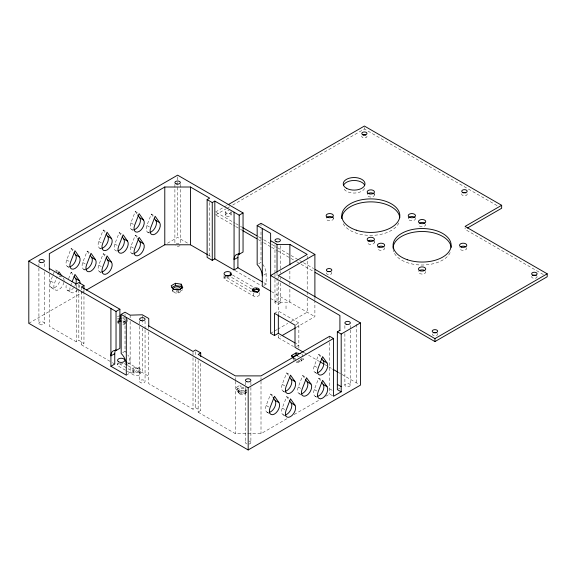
<?xml version="1.0" encoding="UTF-8"?>
<svg xmlns="http://www.w3.org/2000/svg" width="576" height="576" viewBox="0 0 576 576"><rect width="100%" height="100%" fill="white"/><g stroke="black" fill="none" stroke-linecap="round" stroke-linejoin="round"><path stroke-width="0.43" stroke-dasharray="2.88 2.16" d="M59.544 281.851A7.258 4.19 -60 0 1 52.531 288.065A7.258 4.19 -60 0 1 50.659 281.052L54.144 272.052M63.907 282.348A7.258 4.19 -60 0 1 56.988 290.282A7.258 4.19 -60 0 1 54.504 283.277L57.046 276.732M68.573 266.954A7.258 4.19 -60 0 1 66.694 259.949L71.136 248.494L73.447 249.826M68.594 278.741L71.136 272.196L73.447 273.528M70.538 285.869L71.813 282.6M84.607 269.546A7.258 4.19 -60 0 1 82.728 262.541L87.17 251.086L90.252 252.864M100.642 248.436A7.258 4.19 -60 0 1 98.762 241.43L103.212 229.975L106.286 231.754M100.642 272.138A7.258 4.19 -60 0 1 98.762 265.133L103.212 253.678L105.516 255.01M116.683 251.028A7.258 4.19 -60 0 1 114.804 244.022L119.246 232.567L121.558 233.899M132.718 229.918A7.258 4.19 -60 0 1 130.838 222.912L135.281 211.457L138.362 213.235M132.718 253.62A7.258 4.19 -60 0 1 130.838 246.614L135.281 235.159L138.362 236.938M148.752 232.517A7.258 4.19 -60 0 1 146.873 225.504L151.322 214.049L154.397 215.827M268.063 412.502A7.258 4.19 -60 0 1 266.184 405.49L270.634 394.034L274.478 396.259M284.098 391.392A7.258 4.19 -60 0 1 282.226 384.379L286.668 372.924L290.513 375.149M284.098 415.094A7.258 4.19 -60 0 1 282.226 408.082L286.668 396.626L290.513 398.851M300.139 393.984A7.258 4.19 -60 0 1 298.26 386.971L302.702 375.516L306.554 377.741M316.174 372.874A7.258 4.19 -60 0 1 314.294 365.861L318.737 354.413L322.589 356.63M316.174 396.576A7.258 4.19 -60 0 1 314.294 389.563L318.737 378.115L322.589 380.333M215.568 211.961L223.358 207.461M224.136 207.014L227.254 205.214M215.568 214.927L226.476 208.627M227.254 208.174L229.586 206.827M232.704 205.027L364.385 129.002L497.779 206.021M28.8 323.302L84.902 290.916M167.486 243.23L177.617 237.384L187.704 243.202M117.439 316.778L118.85 315.965M49.327 274.118L49.327 326.261L76.27 341.82L78.833 340.337L83.966 343.303L83.966 292.637M117.439 318.996L118.85 318.182M81.403 291.449L81.403 344.779L83.966 343.303M125.482 320.602L123.365 321.826L123.365 324.05L126.893 322.013M172.123 289.966L172.742 291.305L178.524 292.198L182.758 289.757M258.696 263.736L261.007 262.404L261.007 229.529M122.71 352.62L125.021 351.281L125.021 316.634M263.83 275.011L266.141 273.672A10.886 6.286 60 0 0 262.721 264.305M127.073 364.334L130.147 362.556A10.886 6.286 60 0 0 127.894 354.974M263.83 285.379L266.141 284.047L266.141 273.672M126.302 375.149L130.147 372.924L142.337 372.557L148.752 376.258M274.478 313.301L278.33 311.076L298.858 322.927L298.858 348.71M270.634 333.302L273.744 331.502M274.522 331.056L276.854 329.71M277.632 329.256L287.748 323.417M290.858 321.624L307.195 312.192L307.195 296.194M295.776 324.706L298.858 322.927M278.33 335.081L278.33 337.745L280.663 336.398M296.222 327.413L314.892 316.634L314.892 300.636M296.546 346.486L298.858 345.154L295.812 343.397M148.752 331.819L148.752 383.666L193.01 409.219L195.581 407.736L200.714 410.702L200.714 361.814M246.78 392.04L243.958 393.674L238.176 392.774L236.621 389.441L236.621 387.216L240.854 384.775M236.621 389.441L240.854 386.993L246.643 387.886M198.144 360.634L198.144 412.186L200.714 410.702M236.621 387.216L238.176 390.557L243.958 391.45L246.78 389.822M296.64 361.44L299.124 361.822L303.358 359.381L303.358 357.156M247.738 433.663L261.007 433.663L287.23 418.529M294.17 414.518L320.393 399.377M325.786 396.266L329.645 394.034L332.726 395.813M338.623 388.85L339.905 388.109M270.634 298.49L277.042 302.191L289.872 302.191L289.872 286.193M198.144 412.186L235.354 433.663L246.852 433.663M122.738 317.75L124.394 318.01M295.819 359.093L293.335 358.704L293.335 360.187M543.326 274.536L465.091 229.37L465.091 227.887M216.346 212.407L235.015 223.193M235.793 223.639L239.681 225.886M240.458 226.332L242.014 227.232M258.35 236.664L263.016 239.357M263.801 239.81L270.799 243.85M271.577 244.296L277.02 247.442M277.798 247.889L290.246 255.082M291.024 255.528L298.807 260.021M299.585 260.467L302.695 262.267M303.473 262.714L313.589 268.553M216.346 215.374L235.015 226.152M235.793 226.598L239.681 228.845M240.458 229.298L242.014 230.191M258.35 239.623L263.016 242.323M263.801 242.77L270.799 246.816M271.577 247.262L277.02 250.409M277.798 250.855L290.246 258.041M291.024 258.487L295.69 261.187M296.474 261.634L300.362 263.88M301.14 264.326L313.589 271.512M263.851 282.722L266.141 284.047M207.864 254.844L210.967 256.637M235.008 270.518L261.382 285.739M271.462 291.564L314.892 316.634M146.873 225.504L149.954 227.282M232.51 274.997L253.865 287.33M251.575 288.972L230.22 276.638A3.629 2.095 0 0 1 229.464 276.97M147.694 232.186L149.227 233.071M130.838 222.912L133.92 224.69M225.835 276.97A3.629 2.095 0 0 1 225.086 276.638L225.086 279.598L253.31 295.898A3.629 2.095 0 0 0 258.444 295.898A3.629 2.095 0 0 0 258.444 292.932M131.652 229.594L133.193 230.479M130.838 246.614L133.92 248.393M278.33 337.745L293.53 346.522M304.243 352.706L319.003 361.231M324.425 364.356L332.165 368.827M338.112 372.262L341.194 374.04M341.964 374.479L358.898 384.257M131.652 253.296L133.193 254.182M114.804 244.022L117.108 245.354M98.762 241.43L101.844 243.209M314.294 365.861L318.146 368.086M99.583 248.112L101.117 248.998M315.108 372.542L317.419 373.882M329.645 388.85L332.726 390.629M98.762 265.133L101.844 266.911M314.294 389.563L318.146 391.788M99.583 271.814L101.117 272.7M315.108 396.245L316.649 397.138M82.728 262.541L85.81 264.312M298.26 386.971L302.105 389.196M83.542 269.222L85.082 270.108M299.074 393.653L301.385 394.992M66.694 259.949L69.005 261.281M282.226 384.379L286.07 386.604M67.507 266.63L69.048 267.516M283.039 391.061L286.121 392.839M58.176 271.375L55.102 269.604L56.585 271.706M282.226 408.082L286.07 410.306M67.507 290.333L71.359 292.55M283.039 414.763L286.121 416.542M50.659 281.052L54.504 283.277M266.184 405.49L270.036 407.714M51.473 287.734L55.318 289.958M267.005 412.171L270.079 413.95M127.584 362.556L139.133 369.223L139.133 372.19A3.629 2.095 0 0 1 139.133 375.149A3.629 2.095 0 0 1 133.999 375.149L118.606 366.264L118.606 363.298A3.629 2.095 0 0 0 118.606 366.264M126.814 365.076L123.739 363.298A3.629 2.095 0 0 0 124.315 362.866M127.584 365.522L139.133 372.19M119.376 363.744L133.999 372.19L133.999 375.149M81.403 344.779L111.65 362.246M112.428 362.693L114.754 364.039M125.021 351.281L126.302 352.634M318.737 354.413L321.206 357.919M318.737 378.115L321.206 381.622M302.702 375.516L305.172 379.03M286.668 372.924L288.641 375.739M286.668 396.626L288.641 399.442M151.322 214.049L153.295 216.857M270.634 394.034L272.606 396.85M135.281 211.457L137.261 214.265M135.281 235.159L136.764 237.269M119.246 232.567L121.219 235.375M103.212 229.975L105.682 233.489M103.212 253.678L105.682 257.191M87.17 251.086L89.15 253.894M71.136 248.494L73.606 252.007M71.136 272.196L73.606 275.702M303.048 356.486L301.802 353.815L301.802 355.298M302.738 358.042L303.358 359.381M408.226 217.145L408.226 218.628M374.429 193.442L374.429 194.926M374.429 240.847L374.429 242.33M364.385 127.519L364.385 129.002M356.587 324.266L356.587 382.925M350.33 325.598L350.33 329.155M350.33 330.041L350.33 385.15A2.722 1.57 0 0 1 346.248 386.51A2.722 1.57 0 0 1 346.248 383.789A2.722 1.57 0 0 1 350.33 385.15M344.887 325.598L344.887 330.041M344.887 333.598L344.887 385.15M333.374 217.145L333.374 218.628M329.645 336.262L329.645 338.94M329.645 342.504L329.645 394.034M314.892 297.972L314.892 299.75M307.195 256.198L307.195 290.858M307.195 291.751L307.195 295.301M301.198 360.706L301.198 358.481A3.629 2.095 0 0 1 298.512 360.504M299.124 360.338L299.124 361.822M293.94 358.481L293.94 360.706M289.872 271.08L289.872 280.858M289.872 281.75L289.872 285.307M286.027 305.892L286.027 308.858M280.411 245.678L280.411 270.562M280.411 271.454L280.411 273.233M280.411 277.675L280.411 279.454M280.411 283.01L280.411 302.566A2.722 1.57 0 0 1 276.329 303.919A2.722 1.57 0 0 1 276.329 301.205A2.722 1.57 0 0 1 280.411 302.566M278.33 276.415L278.33 278.194M278.33 281.75L278.33 313.747M277.042 272.858L277.042 302.191M274.968 244.786L274.968 273.233M274.968 274.118L274.968 278.561M274.968 279.454L274.968 302.566M261.007 224.194L261.007 225.972M261.007 377.669L261.007 380.333M261.007 381.226L261.007 433.663M259.502 292.637L259.502 294.415M253.31 295.898L253.31 292.932L225.086 276.638A3.629 2.095 0 0 0 225.086 279.598M250.898 382.111L250.898 386.554M250.898 387.446L250.898 442.555A2.722 1.57 0 0 1 248.882 444.067M246.038 390.334L246.038 392.558M245.455 382.111L245.455 386.554M245.455 387.446L245.455 442.555M243.958 391.45L243.958 393.674M240.854 385.51L240.854 386.993M238.781 390.334L238.781 392.558M238.176 390.557L238.176 392.774M235.354 377.669L235.354 380.333M235.354 381.226L235.354 433.663M231.113 211.961L231.113 214.927M225.67 211.961L225.67 214.927M224.021 275.45L224.021 278.122M209.693 202.565L209.693 255.895M195.581 351.742L195.581 355.298M195.581 358.855L195.581 407.736M193.01 352.332L193.01 356.782M193.01 357.667L193.01 409.219M180.338 184.349L180.338 243.007M178.524 290.714L178.524 292.198M177.617 176.94L177.617 181.382M177.617 182.275L177.617 237.384M174.895 184.349L174.895 243.007M172.742 289.822L172.742 291.305M148.752 326.484L148.752 328.558M145.058 321.005L145.058 329.004M145.058 329.89L145.058 381.449A2.722 1.57 0 0 1 140.976 382.802A2.722 1.57 0 0 1 140.976 380.088A2.722 1.57 0 0 1 145.058 381.449M142.337 315.67L142.337 318.341M142.337 319.226L142.337 324.562M142.337 328.118L142.337 372.557M140.191 369.223A3.629 2.095 0 0 1 134.748 371.038A3.629 2.095 0 0 1 134.748 367.409A3.629 2.095 0 0 1 140.191 369.223L140.191 373.666M139.615 321.005L139.615 325.447M139.615 326.34L139.615 381.449M132.934 369.223L132.934 370.706M130.147 315.151L130.147 317.837M130.147 321.415L130.147 372.924M127.598 319.385L127.598 321.602M125.021 313.97L125.021 315.742M118.181 320.71L118.181 322.934M117.576 320.933L117.576 323.15M117.54 363.002L117.54 364.781M83.966 289.973L83.966 291.744M81.403 287.006L81.403 290.563M78.833 284.342L78.833 288.785M78.833 289.67L78.833 340.337M76.27 284.933L76.27 288.49M76.27 289.375L76.27 341.82M49.327 268.488L49.327 273.233M44.352 263.75L44.352 268.193M44.352 271.75L44.352 323.302M38.909 263.75L38.909 267.307M38.909 268.193L38.909 323.302M79.942 284.94A7.258 4.19 -60 0 1 78.617 288.36M77.551 289.915A7.258 4.19 -60 0 1 71.863 292.774A7.258 4.19 -60 0 1 70.027 287.597M75.578 284.443A7.258 4.19 -60 0 1 74.765 286.142M73.699 287.698A7.258 4.19 -60 0 1 68.011 290.549A7.258 4.19 -60 0 1 66.182 285.372M179.978 245.578A2.722 1.57 0 0 1 175.262 245.578M176.256 243.425A2.722 1.57 0 0 1 178.978 243.425M133.999 372.19A3.629 2.095 0 0 1 133.999 369.223A3.629 2.095 0 0 1 139.133 369.223M64.08 280.714A7.258 4.19 -60 0 0 63.396 278.143L59.544 275.926A7.258 4.19 -60 0 1 60.055 277.056M122.983 363.629A3.629 2.095 0 0 1 119.354 363.629M248.882 441.036A2.722 1.57 0 0 1 250.898 442.555M246.816 443.916A2.722 1.57 0 0 1 246.816 441.194M300.139 359.222A3.629 2.095 0 0 1 300.139 362.189A3.629 2.095 0 0 1 295.006 362.189M295.006 359.222A3.629 2.095 0 0 1 295.754 358.891M125.316 323.474A3.629 2.095 0 0 1 122.753 324.958M118.67 323.978A3.629 2.095 0 0 1 118.67 321.883M122.753 320.904A3.629 2.095 0 0 1 125.316 322.387M180.605 291.082A3.629 2.095 0 0 1 176.04 293.105A3.629 2.095 0 0 1 173.837 290.03M228.593 277.178A3.629 2.095 0 0 1 226.714 277.178M536.998 276.365A2.722 1.57 0 0 1 534.37 278.345A2.722 1.57 0 0 1 531.742 276.365M437.299 333.389A2.722 1.57 0 0 1 434.945 335.743A2.722 1.57 0 0 1 432.59 333.389M331.459 272.282A2.722 1.57 0 0 1 329.105 274.637A2.722 1.57 0 0 1 326.743 272.282M366.898 136.022A2.606 1.505 0 0 1 364.385 137.916A2.606 1.505 0 0 1 361.872 136.022M467.078 193.781A2.722 1.57 0 0 1 464.45 195.754A2.722 1.57 0 0 1 461.822 193.781M466.675 247.716A3.629 2.095 0 0 1 463.169 250.351A3.629 2.095 0 0 1 459.662 247.716M425.621 271.411A3.629 2.095 0 0 1 422.114 274.054A3.629 2.095 0 0 1 418.608 271.411M384.566 247.716A3.629 2.095 0 0 1 381.535 250.33A3.629 2.095 0 0 1 377.431 248.256M425.621 224.014A3.629 2.095 0 0 1 422.114 226.649A3.629 2.095 0 0 1 418.608 224.014M415.354 218.088A3.629 2.095 0 0 1 411.854 220.723A3.629 2.095 0 0 1 408.348 218.088M374.306 241.79A3.629 2.095 0 0 1 370.8 244.426A3.629 2.095 0 0 1 367.294 241.79M333.252 218.088A3.629 2.095 0 0 1 329.746 220.723A3.629 2.095 0 0 1 326.239 218.088M374.306 194.386A3.629 2.095 0 0 1 370.8 197.021A3.629 2.095 0 0 1 367.294 194.386M398.837 222.962A29.03 16.762 0 0 1 370.8 235.39A29.03 16.762 0 0 1 342.756 222.962M450.158 252.59A29.03 16.762 0 0 1 422.114 265.018A29.03 16.762 0 0 1 394.078 252.59M393.725 251.741A29.03 16.762 0 0 1 393.127 249.127M364.637 188.402A10.886 6.286 0 0 1 354.118 193.061A10.886 6.286 0 0 1 343.606 188.402M231.026 211.558A2.722 1.57 0 0 1 228.629 213.523A2.722 1.57 0 0 1 225.684 211.824A2.722 1.57 0 0 1 229.097 210.442M294.07 359.028A3.629 2.095 0 0 1 294.07 357.941M297.569 356.386A3.629 2.095 0 0 1 299.383 356.666M125.316 321.25A3.629 2.095 0 0 1 122.753 322.733M118.67 321.754A3.629 2.095 0 0 1 118.67 319.658M122.753 318.686A3.629 2.095 0 0 1 125.316 320.17M177.919 290.88A3.629 2.095 0 0 1 176.04 290.88M39.708 324.41A2.722 1.57 0 0 0 44.258 323.705A2.722 1.57 0 0 0 40.925 321.782A2.722 1.57 0 0 0 39.708 324.41M239.839 394.034A3.629 2.095 0 0 0 245.909 393.098A3.629 2.095 0 0 0 241.466 390.535A3.629 2.095 0 0 0 239.839 394.034M226.469 216.036A2.722 1.57 0 0 0 231.026 215.33A2.722 1.57 0 0 0 227.693 213.408A2.722 1.57 0 0 0 226.469 216.036M239.839 391.817A3.629 2.095 0 0 0 245.909 390.874A3.629 2.095 0 0 0 241.466 388.31A3.629 2.095 0 0 0 239.839 391.817"/><path stroke-width="0.86" d="M57.996 274.277L58.946 271.822L61.913 276.041M72.13 281.779L74.988 274.414L79.43 280.735A7.258 4.19 -60 0 1 80.114 283.306M314.892 297.079L314.892 254.419L278.33 275.53L360.432 322.927L360.432 385.15L248.177 449.957L28.8 323.302L28.8 261.079L177.617 175.162L243.05 212.94L243.05 252.029L239.198 254.254L237.917 254.124A10.886 6.286 60 0 0 234.065 259.603L237.917 257.378A10.886 6.286 60 0 1 238.946 253.534M262.325 281.844L237.917 267.746L234.065 269.971L214.826 258.862L212.256 260.345L207.122 257.378L207.122 199.606L209.693 198.122L190.447 187.013L164.786 187.013L49.327 253.678L49.327 269.676M207.122 199.606L212.256 202.565L214.826 201.089L239.198 215.158L243.05 212.94M83.966 289.08L83.966 285.523L81.403 287.006L119.887 309.226L119.887 348.322L116.035 350.546L114.754 350.417A10.886 6.286 60 0 0 110.909 355.889L114.754 353.671A10.886 6.286 60 0 1 115.79 349.819M228.031 204.761L364.385 126.043L501.653 205.294L501.653 208.26L467.424 228.017M86.443 290.023L164.786 244.786L190.447 244.786L207.382 254.563M262.289 275.897A10.886 6.286 60 0 0 258.444 265.975L257.162 264.622L257.162 225.533L261.007 223.308L314.892 254.419M28.8 261.079L116.035 311.45L119.887 309.226M126.302 364.781A10.886 6.286 60 0 0 122.45 354.859L121.169 353.506L121.169 314.41L125.021 312.192L130.147 315.151L142.337 314.784L148.752 318.485L148.752 326.484M175.428 283.298L171.194 285.739L172.742 289.08L178.524 289.973L182.758 287.532L181.21 284.191L175.428 283.298L175.428 285.523L171.9 287.561M110.909 308.484L110.909 366.264L114.754 364.039L114.754 353.671M200.714 356.486L200.714 352.93L198.144 354.413L235.354 375.89L261.007 375.89L329.645 336.262L333.497 338.486L333.497 396.259L341.194 391.817L341.194 334.037L360.432 322.927M257.162 225.533L270.634 233.309L270.634 333.302L274.478 335.52L278.33 333.302L295.056 342.958M501.653 205.294L465.091 226.404L547.2 273.809L547.2 276.768L434.945 341.582L315.144 272.412M282.218 335.498L295.445 327.866M291.787 356.846L291.787 355.37L296.021 352.922L300.154 353.563M292.493 357.185L296.021 355.147L297.677 355.399M341.194 391.817L337.342 389.592L337.342 331.819L339.905 330.336M121.169 314.41L248.177 387.742L333.497 338.486M315.144 269.453L434.945 338.616L547.2 273.809M270.634 240.71L277.042 244.418L289.872 244.418L307.195 254.419L270.634 275.53L339.905 315.526L339.905 330.631M175.428 285.523L181.21 286.416L182.138 288.418M119.232 321.185L120.881 321.444M242.791 227.678L256.795 235.764M242.791 230.645L256.795 238.73M154.282 218.261L155.765 220.37L159.61 222.595A7.258 4.19 -60 0 1 155.167 234.05A7.258 4.19 -60 0 1 150.725 227.729L155.167 216.274L159.61 222.595M270.634 291.082L262.289 286.265L262.289 228.492M137.75 214.97L139.723 217.778L143.575 220.003A7.258 4.19 -60 0 1 139.133 231.458A7.258 4.19 -60 0 1 134.69 225.13L139.133 213.682L143.575 220.003M337.342 331.819L341.194 334.037M256.154 288.648L258.444 289.973L258.444 291.449M253.102 289.85L257.681 292.493M137.75 238.673L139.723 241.481L143.575 243.706A7.258 4.19 -60 0 1 139.133 255.161A7.258 4.19 -60 0 1 134.69 248.832L139.133 237.384L143.575 243.706M122.206 236.779L123.689 238.889L127.541 241.114A7.258 4.19 -60 0 1 123.091 252.569A7.258 4.19 -60 0 1 118.649 246.24L123.091 234.792L127.541 241.114M106.171 234.187L107.654 236.297L111.499 238.522A7.258 4.19 -60 0 1 107.057 249.97A7.258 4.19 -60 0 1 102.614 243.648L107.057 232.193L111.499 238.522M321.703 358.625L323.186 360.734L327.031 362.952A7.258 4.19 -60 0 1 322.589 374.407A7.258 4.19 -60 0 1 318.146 368.086L322.589 356.63L327.031 362.952M303.523 352.289L295.006 347.371L295.006 325.152L274.478 313.301L274.478 335.52M319.781 361.678L323.647 363.91M332.942 369.274L337.586 371.959M337.342 384.408L341.194 386.633M106.171 257.89L107.654 259.999L111.499 262.224A7.258 4.19 -60 0 1 107.057 273.672A7.258 4.19 -60 0 1 102.614 267.35L107.057 255.895L111.499 262.224M321.703 382.327L323.186 384.437L327.031 386.654A7.258 4.19 -60 0 1 322.589 398.11A7.258 4.19 -60 0 1 318.146 391.788L322.589 380.333L327.031 386.654M90.137 255.298L91.62 257.407L95.465 259.625A7.258 4.19 -60 0 1 91.022 271.08A7.258 4.19 -60 0 1 86.58 264.758L91.022 253.303L95.465 259.625M305.669 379.735L307.145 381.845L310.997 384.062A7.258 4.19 -60 0 1 306.554 395.518A7.258 4.19 -60 0 1 302.105 389.196L306.554 377.741L310.997 384.062M74.102 252.706L75.578 254.815L79.43 257.033A7.258 4.19 -60 0 1 74.988 268.488A7.258 4.19 -60 0 1 70.538 262.166L74.988 250.711L79.43 257.033M289.627 377.143L291.11 379.246L294.962 381.47A7.258 4.19 -60 0 1 290.513 392.926A7.258 4.19 -60 0 1 286.07 386.604L290.513 375.149L294.962 381.47M74.102 276.408L75.578 278.518L79.43 280.735M289.627 400.846L291.11 402.948L294.962 405.173A7.258 4.19 -60 0 1 290.513 416.628A7.258 4.19 -60 0 1 286.07 410.306L290.513 398.851L294.962 405.173M83.966 285.523L78.833 282.564L76.27 284.047L49.327 268.488M200.714 352.93L195.581 349.963L193.01 351.446L148.752 325.894M273.096 397.548L275.076 400.356L278.921 402.581A7.258 4.19 -60 0 1 274.478 414.036A7.258 4.19 -60 0 1 270.036 407.714L274.478 396.259L278.921 402.581M110.909 366.264L126.302 375.149L126.302 317.376M291.787 355.37L293.026 358.042M434.945 338.616L434.945 341.582M296.021 352.922L296.021 355.147M289.872 244.418L289.872 264.859M278.33 314.633L278.33 333.302M277.042 244.418L277.042 271.973M248.177 387.742L248.177 449.957M239.198 215.158L239.198 254.254M237.917 257.378L237.917 267.746M234.065 212.198L234.065 269.971M230.22 275.897L230.22 273.672A3.629 2.095 0 0 1 231.278 275.155M214.826 201.089L214.826 258.862M212.256 202.565L212.256 260.345M190.447 187.013L190.447 244.786M181.21 284.191L181.21 286.416M164.786 187.013L164.786 244.786M120.262 315.151L120.262 317.369M116.035 311.45L116.035 350.546M139.723 241.481A7.258 4.19 -60 0 1 139.356 248.27A7.258 4.19 -60 0 1 133.956 253.498M107.654 259.999A7.258 4.19 -60 0 1 107.28 266.782A7.258 4.19 -60 0 1 101.88 272.016M75.578 278.518A7.258 4.19 -60 0 1 75.578 284.443M291.11 402.948A7.258 4.19 -60 0 1 290.736 409.738A7.258 4.19 -60 0 1 285.336 414.972M323.186 384.437A7.258 4.19 -60 0 1 322.812 391.219A7.258 4.19 -60 0 1 317.412 396.454M307.145 381.845A7.258 4.19 -60 0 1 306.778 388.627A7.258 4.19 -60 0 1 301.378 393.862M275.076 400.356A7.258 4.19 -60 0 1 274.702 407.146A7.258 4.19 -60 0 1 269.302 412.38M291.11 379.246A7.258 4.19 -60 0 1 290.736 386.035A7.258 4.19 -60 0 1 285.336 391.27M323.186 360.734A7.258 4.19 -60 0 1 322.812 367.517A7.258 4.19 -60 0 1 317.412 372.751M226.714 276.098A3.629 2.095 0 0 1 228.593 276.098M119.246 321.451A3.629 2.095 0 0 1 120.874 320.904M174.413 289.598A3.629 2.095 0 0 1 180.122 290.03M75.578 254.815A7.258 4.19 -60 0 1 75.211 261.598A7.258 4.19 -60 0 1 69.811 266.832M91.62 257.407A7.258 4.19 -60 0 1 91.246 264.19A7.258 4.19 -60 0 1 85.846 269.424M107.654 236.297A7.258 4.19 -60 0 1 107.28 243.079A7.258 4.19 -60 0 1 101.88 248.314M123.689 238.889A7.258 4.19 -60 0 1 123.314 245.671A7.258 4.19 -60 0 1 117.914 250.906M139.723 217.778A7.258 4.19 -60 0 1 139.356 224.568A7.258 4.19 -60 0 1 133.956 229.795M155.765 220.37A7.258 4.19 -60 0 1 155.39 227.16A7.258 4.19 -60 0 1 149.99 232.394M252.374 290.909A3.629 2.095 0 0 1 258.444 289.973M532.447 275.659A2.722 1.57 0 0 1 536.292 275.659M433.584 332.813A2.722 1.57 0 0 1 436.306 332.813M327.744 271.706A2.722 1.57 0 0 1 330.466 271.706M363.082 135.108A2.606 1.505 0 0 1 365.688 135.108M463.09 192.823A2.722 1.57 0 0 1 465.811 192.823M460.606 246.773A3.629 2.095 0 0 1 465.732 246.773M418.975 270.907A3.629 2.095 0 0 1 424.678 270.475M377.921 247.205A3.629 2.095 0 0 1 383.63 246.773M419.551 223.07A3.629 2.095 0 0 0 425.621 222.134A3.629 2.095 0 0 0 421.178 219.564A3.629 2.095 0 0 0 419.551 223.07A3.629 2.095 0 0 1 424.678 223.07M408.708 217.577A3.629 2.095 0 0 1 414.994 217.577M368.23 240.847A3.629 2.095 0 0 1 373.363 240.847M326.599 217.577A3.629 2.095 0 0 1 332.885 217.577M367.654 193.874A3.629 2.095 0 0 1 373.939 193.874M341.77 218.628A29.03 16.762 0 0 1 370.044 201.874A29.03 16.762 0 0 1 399.787 217.757M393.084 248.256A29.03 16.762 0 0 1 421.358 231.502A29.03 16.762 0 0 1 451.102 247.385M343.606 185.148A10.886 6.286 0 0 1 354.118 180.49A10.886 6.286 0 0 1 364.637 185.148M119.246 319.226A3.629 2.095 0 0 1 120.874 318.686M173.47 289.404A3.629 2.095 0 0 1 176.976 286.762A3.629 2.095 0 0 1 180.482 289.404M140.976 320.587A2.722 1.57 0 0 0 145.058 319.226A2.722 1.57 0 0 0 140.976 317.866A2.722 1.57 0 0 0 140.976 320.587M246.816 381.694A2.722 1.57 0 0 0 250.898 380.333A2.722 1.57 0 0 0 246.816 378.972A2.722 1.57 0 0 0 246.816 381.694M176.256 183.931A2.722 1.57 0 0 0 180.338 182.57A2.722 1.57 0 0 0 176.256 181.21A2.722 1.57 0 0 0 176.256 183.931M40.27 262.44A2.722 1.57 0 0 0 44.352 261.079A2.722 1.57 0 0 0 40.27 259.718A2.722 1.57 0 0 0 40.27 262.44M118.606 361.814A3.629 2.095 0 0 0 124.675 360.878A3.629 2.095 0 0 0 120.233 358.315A3.629 2.095 0 0 0 118.606 361.814M225.835 275.486A3.629 2.095 0 0 0 231.278 273.672A3.629 2.095 0 0 0 225.835 271.858A3.629 2.095 0 0 0 225.835 275.486M254.059 291.787A3.629 2.095 0 0 0 259.502 289.973A3.629 2.095 0 0 0 254.059 288.158A3.629 2.095 0 0 0 254.059 291.787M346.248 324.288A2.722 1.57 0 0 0 350.33 322.927A2.722 1.57 0 0 0 346.248 321.566A2.722 1.57 0 0 0 346.248 324.288M276.329 241.704A2.722 1.57 0 0 0 280.411 240.343A2.722 1.57 0 0 0 276.329 238.982A2.722 1.57 0 0 0 276.329 241.704M533.009 275.17A2.722 1.57 0 0 0 537.091 273.809A2.722 1.57 0 0 0 533.009 272.448A2.722 1.57 0 0 0 533.009 275.17M433.584 332.575A2.722 1.57 0 0 0 437.666 331.214A2.722 1.57 0 0 0 433.584 329.854A2.722 1.57 0 0 0 433.584 332.575M327.744 271.469A2.722 1.57 0 0 0 331.826 270.108A2.722 1.57 0 0 0 327.744 268.747A2.722 1.57 0 0 0 327.744 271.469M363.082 134.748A2.606 1.505 0 0 0 366.984 133.445A2.606 1.505 0 0 0 363.082 132.149A2.606 1.505 0 0 0 363.082 134.748M463.09 192.586A2.722 1.57 0 0 0 467.172 191.225A2.722 1.57 0 0 0 463.09 189.864A2.722 1.57 0 0 0 463.09 192.586M461.354 247.104A3.629 2.095 0 0 0 466.798 245.29A3.629 2.095 0 0 0 461.354 243.475A3.629 2.095 0 0 0 461.354 247.104M420.3 270.806A3.629 2.095 0 0 0 425.743 268.992A3.629 2.095 0 0 0 420.3 267.178A3.629 2.095 0 0 0 420.3 270.806M368.986 241.178A3.629 2.095 0 0 0 374.429 239.364A3.629 2.095 0 0 0 368.986 237.55A3.629 2.095 0 0 0 368.986 241.178M379.246 247.104A3.629 2.095 0 0 0 384.689 245.29A3.629 2.095 0 0 0 379.246 243.475A3.629 2.095 0 0 0 379.246 247.104M410.04 217.476A3.629 2.095 0 0 0 415.483 215.662A3.629 2.095 0 0 0 410.04 213.847A3.629 2.095 0 0 0 410.04 217.476M368.23 193.442A3.629 2.095 0 0 0 374.306 192.506A3.629 2.095 0 0 0 369.857 189.936A3.629 2.095 0 0 0 368.23 193.442M327.931 217.476A3.629 2.095 0 0 0 333.374 215.662A3.629 2.095 0 0 0 327.931 213.847A3.629 2.095 0 0 0 327.931 217.476M356.285 230.177A29.03 16.762 0 0 0 399.83 215.662A29.03 16.762 0 0 0 356.285 201.146A29.03 16.762 0 0 0 356.285 230.177M407.599 259.805A29.03 16.762 0 0 0 451.145 245.29A29.03 16.762 0 0 0 407.599 230.774A29.03 16.762 0 0 0 407.599 259.805M346.421 188.258A10.886 6.286 0 0 0 364.637 185.443A10.886 6.286 0 0 0 351.302 177.746A10.886 6.286 0 0 0 346.421 188.258"/></g></svg>
